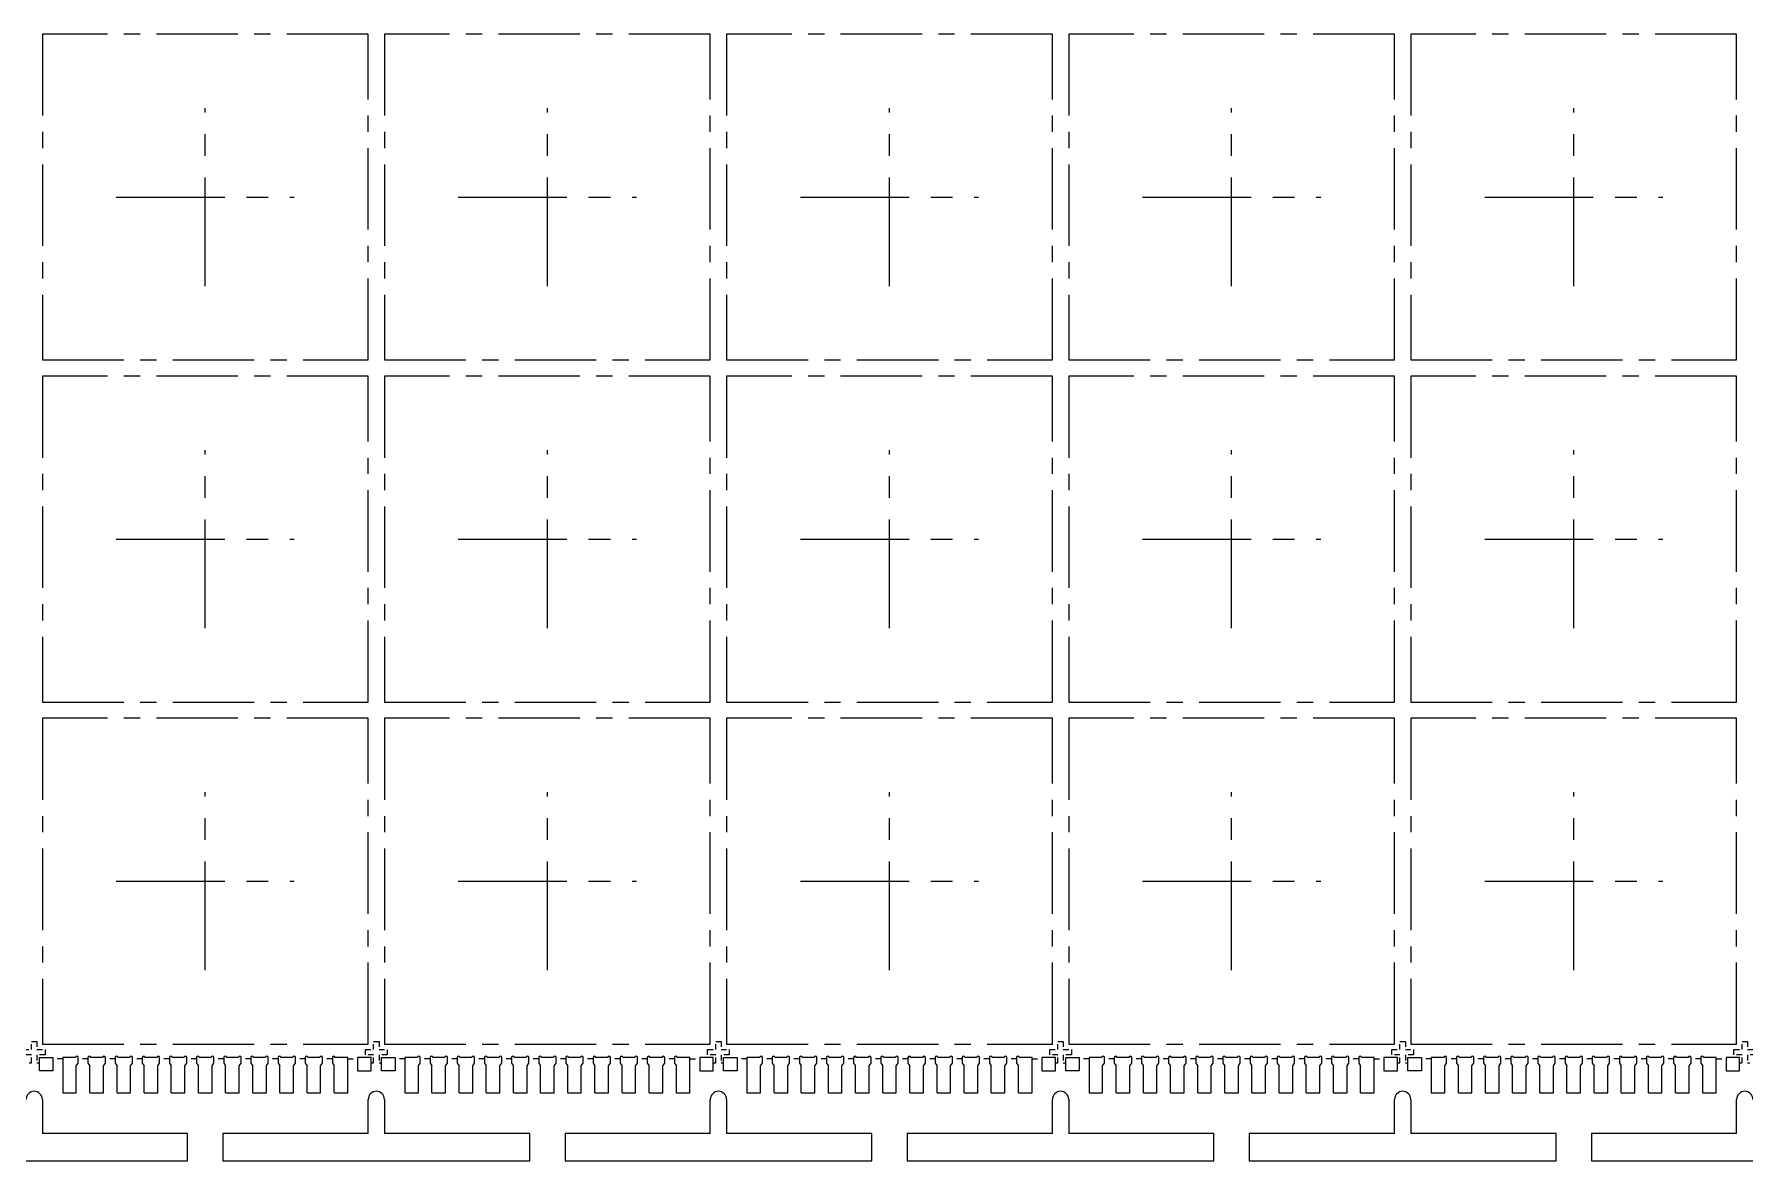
# Model space of a CAD drawing. Header units: millimetres. Extents: x 586 to 984, y 385 to 645.
# Drawn here: x 679.63 to 711.13, y 529.49 to 550.24 of the extents above; entities that cross this region are included whole.
import ezdxf

# ---------------------------------------------------------------- set-up
doc = ezdxf.new("R2010")
doc.units = ezdxf.units.MM
doc.linetypes.add('CENTER', pattern=[2, 1.25, -0.25, 0.25, -0.25])
doc.linetypes.add('HIDDEN', pattern=[0.375, 0.25, -0.125])
for name, color, linetype in [('1', 7, 'Continuous'), ('1D', 4, 'Continuous'), ('center', 1, 'Continuous'), ('LFBOT', 4, 'Continuous'), ('LFTOP', 7, 'Continuous'), ('PKG', 2, 'Continuous')]:
    doc.layers.add(name, color=color, linetype=linetype)

msp = doc.modelspace()

# ---------------------------------------------------------------- linework, layer by layer
at = {"layer": '1', "ltscale": 10}
for p, q in [((679.7784, 530.6169, -0.0958), (679.7784, 529.9869, -0.0958)), ((685.7784, 529.9869, -0.0958), (685.7784, 530.6169, -0.0958)), ((686.0784, 530.6169, -0.0958), (686.0784, 529.9869, -0.0958)), ((692.0784, 529.9869, -0.0958), (692.0784, 530.6169, -0.0958)), ((692.3784, 530.6169, -0.0958), (692.3784, 529.9869, -0.0958)), ((698.3784, 529.9869, -0.0958), (698.3784, 530.6169, -0.0958)), ((698.6784, 530.6169, -0.0958), (698.6784, 529.9869, -0.0958)), ((704.6784, 529.9869, -0.0958), (704.6784, 530.6169, -0.0958)), ((704.9784, 530.6169, -0.0958), (704.9784, 529.9869, -0.0958)), ((710.9784, 529.9869, -0.0958), (710.9784, 530.6169, -0.0958)), ((682.4534, 529.9869, -0.0958), (679.7784, 529.9869, -0.0958)), ((682.4534, 529.4869, -0.0958), (682.4534, 529.9869, -0.0958)), ((685.7784, 529.9869, -0.0958), (683.1034, 529.9869, -0.0958)), ((683.1034, 529.9869, -0.0958), (683.1034, 529.4869, -0.0958)), ((688.7534, 529.9869, -0.0958), (686.0784, 529.9869, -0.0958)), ((688.7534, 529.4869, -0.0958), (688.7534, 529.9869, -0.0958)), ((692.0784, 529.9869, -0.0958), (689.4034, 529.9869, -0.0958)), ((689.4034, 529.9869, -0.0958), (689.4034, 529.4869, -0.0958)), ((695.0534, 529.9869, -0.0958), (692.3784, 529.9869, -0.0958)), ((695.0534, 529.4869, -0.0958), (695.0534, 529.9869, -0.0958)), ((698.3784, 529.9869, -0.0958), (695.7034, 529.9869, -0.0958)), ((695.7034, 529.9869, -0.0958), (695.7034, 529.4869, -0.0958)), ((701.3534, 529.9869, -0.0958), (698.6784, 529.9869, -0.0958)), ((701.3534, 529.4869, -0.0958), (701.3534, 529.9869, -0.0958)), ((704.6784, 529.9869, -0.0958), (702.0034, 529.9869, -0.0958)), ((702.0034, 529.9869, -0.0958), (702.0034, 529.4869, -0.0958)), ((707.6534, 529.9869, -0.0958), (704.9784, 529.9869, -0.0958)), ((707.6534, 529.4869, -0.0958), (707.6534, 529.9869, -0.0958)), ((710.9784, 529.9869, -0.0958), (708.3034, 529.9869, -0.0958)), ((708.3034, 529.9869, -0.0958), (708.3034, 529.4869, -0.0958)), ((676.8034, 529.4869, -0.0958), (682.4534, 529.4869, -0.0958)), ((683.1034, 529.4869, -0.0958), (688.7534, 529.4869, -0.0958)), ((689.4034, 529.4869, -0.0958), (695.0534, 529.4869, -0.0958)), ((695.7034, 529.4869, -0.0958), (701.3534, 529.4869, -0.0958)), ((702.0034, 529.4869, -0.0958), (707.6534, 529.4869, -0.0958)), ((708.3034, 529.4869, -0.0958), (713.9534, 529.4869, -0.0958))]:
    msp.add_line(p, q, dxfattribs=at)
for centre in [(679.6284, 530.6169, -0.0958), (685.9284, 530.6169, -0.0958), (692.2284, 530.6169, -0.0958), (698.5284, 530.6169, -0.0958), (704.8284, 530.6169, -0.0958), (711.1284, 530.6169, -0.0958)]:
    msp.add_arc(centre, 0.15, 0, 180, dxfattribs=at)
at = {"layer": '1D', "linetype": 'HIDDEN', "lineweight": 0, "ltscale": 0.25, "elevation": -0.0958}
for points in [[(679.5334, 531.2919), (679.5784, 531.2919), (679.5784, 531.4369), (679.4284, 531.4369), (679.4284, 531.5369), (679.5784, 531.5369), (679.5784, 531.6869), (679.6784, 531.6869), (679.6784, 531.5369), (679.8284, 531.5369), (679.8284, 531.4369), (679.6784, 531.4369), (679.6784, 531.2919), (679.7234, 531.2919)], [(685.8334, 531.2919), (685.8784, 531.2919), (685.8784, 531.4369), (685.7284, 531.4369), (685.7284, 531.5369), (685.8784, 531.5369), (685.8784, 531.6869), (685.9784, 531.6869), (685.9784, 531.5369), (686.1284, 531.5369), (686.1284, 531.4369), (685.9784, 531.4369), (685.9784, 531.2919), (686.0234, 531.2919)], [(692.1334, 531.2919), (692.1784, 531.2919), (692.1784, 531.4369), (692.0284, 531.4369), (692.0284, 531.5369), (692.1784, 531.5369), (692.1784, 531.6869), (692.2784, 531.6869), (692.2784, 531.5369), (692.4284, 531.5369), (692.4284, 531.4369), (692.2784, 531.4369), (692.2784, 531.2919), (692.3234, 531.2919)], [(698.4334, 531.2919), (698.4784, 531.2919), (698.4784, 531.4369), (698.3284, 531.4369), (698.3284, 531.5369), (698.4784, 531.5369), (698.4784, 531.6869), (698.5784, 531.6869), (698.5784, 531.5369), (698.7284, 531.5369), (698.7284, 531.4369), (698.5784, 531.4369), (698.5784, 531.2919), (698.6234, 531.2919)], [(704.7334, 531.2919), (704.7784, 531.2919), (704.7784, 531.4369), (704.6284, 531.4369), (704.6284, 531.5369), (704.7784, 531.5369), (704.7784, 531.6869), (704.8784, 531.6869), (704.8784, 531.5369), (705.0284, 531.5369), (705.0284, 531.4369), (704.8784, 531.4369), (704.8784, 531.2919), (704.9234, 531.2919)], [(711.0334, 531.2919), (711.0784, 531.2919), (711.0784, 531.4369), (710.9284, 531.4369), (710.9284, 531.5369), (711.0784, 531.5369), (711.0784, 531.6869), (711.1784, 531.6869), (711.1784, 531.5369), (711.3284, 531.5369), (711.3284, 531.4369), (711.1784, 531.4369), (711.1784, 531.2919), (711.2234, 531.2919)]]:
    msp.add_lwpolyline(points, dxfattribs=at)
at = {"layer": 'center', "linetype": 'CENTER', "ltscale": 1.6}
for p, q in [((682.7784, 545.5969, -0.0958), (682.7784, 548.8769, -0.0958)), ((689.0784, 545.5969, -0.0958), (689.0784, 548.8769, -0.0958)), ((695.3784, 545.5969, -0.0958), (695.3784, 548.8769, -0.0958)), ((701.6784, 545.5969, -0.0958), (701.6784, 548.8769, -0.0958)), ((707.9784, 545.5969, -0.0958), (707.9784, 548.8769, -0.0958)), ((681.1384, 547.2369, -0.0958), (684.4184, 547.2369, -0.0958)), ((687.4384, 547.2369, -0.0958), (690.7184, 547.2369, -0.0958)), ((693.7384, 547.2369, -0.0958), (697.0184, 547.2369, -0.0958)), ((700.0384, 547.2369, -0.0958), (703.3184, 547.2369, -0.0958)), ((706.3384, 547.2369, -0.0958), (709.6184, 547.2369, -0.0958)), ((682.7784, 539.2969, -0.0958), (682.7784, 542.5769, -0.0958)), ((689.0784, 539.2969, -0.0958), (689.0784, 542.5769, -0.0958)), ((695.3784, 539.2969, -0.0958), (695.3784, 542.5769, -0.0958)), ((701.6784, 539.2969, -0.0958), (701.6784, 542.5769, -0.0958)), ((707.9784, 539.2969, -0.0958), (707.9784, 542.5769, -0.0958)), ((681.1384, 540.9369, -0.0958), (684.4184, 540.9369, -0.0958)), ((687.4384, 540.9369, -0.0958), (690.7184, 540.9369, -0.0958)), ((693.7384, 540.9369, -0.0958), (697.0184, 540.9369, -0.0958)), ((700.0384, 540.9369, -0.0958), (703.3184, 540.9369, -0.0958)), ((706.3384, 540.9369, -0.0958), (709.6184, 540.9369, -0.0958)), ((682.7784, 532.9969, -0.0958), (682.7784, 536.2769, -0.0958)), ((689.0784, 532.9969, -0.0958), (689.0784, 536.2769, -0.0958)), ((695.3784, 532.9969, -0.0958), (695.3784, 536.2769, -0.0958)), ((701.6784, 532.9969, -0.0958), (701.6784, 536.2769, -0.0958)), ((707.9784, 532.9969, -0.0958), (707.9784, 536.2769, -0.0958)), ((681.1384, 534.6369, -0.0958), (684.4184, 534.6369, -0.0958)), ((687.4384, 534.6369, -0.0958), (690.7184, 534.6369, -0.0958)), ((693.7384, 534.6369, -0.0958), (697.0184, 534.6369, -0.0958)), ((700.0384, 534.6369, -0.0958), (703.3184, 534.6369, -0.0958)), ((706.3384, 534.6369, -0.0958), (709.6184, 534.6369, -0.0958))]:
    msp.add_line(p, q, dxfattribs=at)
at = {"layer": 'LFBOT', "linetype": 'HIDDEN', "lineweight": 5, "ltscale": 0.3}
for p, q in [((680.1534, 531.3669, -0.0958), (679.9734, 531.3669, -0.0958)), ((680.6184, 531.3669, -0.0958), (680.4384, 531.3669, -0.0958)), ((681.1184, 531.3669, -0.0958), (680.9384, 531.3669, -0.0958)), ((681.6184, 531.3669, -0.0958), (681.4384, 531.3669, -0.0958)), ((682.1184, 531.3669, -0.0958), (681.9384, 531.3669, -0.0958)), ((682.6184, 531.3669, -0.0958), (682.4384, 531.3669, -0.0958)), ((683.1184, 531.3669, -0.0958), (682.9384, 531.3669, -0.0958)), ((683.6184, 531.3669, -0.0958), (683.4384, 531.3669, -0.0958)), ((684.1184, 531.3669, -0.0958), (683.9384, 531.3669, -0.0958)), ((684.6184, 531.3669, -0.0958), (684.4384, 531.3669, -0.0958)), ((685.1184, 531.3669, -0.0958), (684.9384, 531.3669, -0.0958)), ((685.4034, 531.3669, -0.0958), (685.5834, 531.3669, -0.0958)), ((686.4534, 531.3669, -0.0958), (686.2734, 531.3669, -0.0958)), ((686.9184, 531.3669, -0.0958), (686.7384, 531.3669, -0.0958)), ((687.4184, 531.3669, -0.0958), (687.2384, 531.3669, -0.0958)), ((687.9184, 531.3669, -0.0958), (687.7384, 531.3669, -0.0958)), ((688.4184, 531.3669, -0.0958), (688.2384, 531.3669, -0.0958)), ((688.9184, 531.3669, -0.0958), (688.7384, 531.3669, -0.0958)), ((689.4184, 531.3669, -0.0958), (689.2384, 531.3669, -0.0958)), ((689.9184, 531.3669, -0.0958), (689.7384, 531.3669, -0.0958)), ((690.4184, 531.3669, -0.0958), (690.2384, 531.3669, -0.0958)), ((690.9184, 531.3669, -0.0958), (690.7384, 531.3669, -0.0958)), ((691.4184, 531.3669, -0.0958), (691.2384, 531.3669, -0.0958)), ((691.7034, 531.3669, -0.0958), (691.8834, 531.3669, -0.0958)), ((692.7534, 531.3669, -0.0958), (692.5734, 531.3669, -0.0958)), ((693.2184, 531.3669, -0.0958), (693.0384, 531.3669, -0.0958)), ((693.7184, 531.3669, -0.0958), (693.5384, 531.3669, -0.0958)), ((694.2184, 531.3669, -0.0958), (694.0384, 531.3669, -0.0958)), ((694.7184, 531.3669, -0.0958), (694.5384, 531.3669, -0.0958)), ((695.2184, 531.3669, -0.0958), (695.0384, 531.3669, -0.0958)), ((695.7184, 531.3669, -0.0958), (695.5384, 531.3669, -0.0958)), ((696.2184, 531.3669, -0.0958), (696.0384, 531.3669, -0.0958)), ((696.7184, 531.3669, -0.0958), (696.5384, 531.3669, -0.0958)), ((697.2184, 531.3669, -0.0958), (697.0384, 531.3669, -0.0958)), ((697.7184, 531.3669, -0.0958), (697.5384, 531.3669, -0.0958)), ((698.0034, 531.3669, -0.0958), (698.1834, 531.3669, -0.0958)), ((699.0534, 531.3669, -0.0958), (698.8734, 531.3669, -0.0958)), ((699.5184, 531.3669, -0.0958), (699.3384, 531.3669, -0.0958)), ((700.0184, 531.3669, -0.0958), (699.8384, 531.3669, -0.0958)), ((700.5184, 531.3669, -0.0958), (700.3384, 531.3669, -0.0958)), ((701.0184, 531.3669, -0.0958), (700.8384, 531.3669, -0.0958)), ((701.5184, 531.3669, -0.0958), (701.3384, 531.3669, -0.0958)), ((702.0184, 531.3669, -0.0958), (701.8384, 531.3669, -0.0958)), ((702.5184, 531.3669, -0.0958), (702.3384, 531.3669, -0.0958)), ((703.0184, 531.3669, -0.0958), (702.8384, 531.3669, -0.0958)), ((703.5184, 531.3669, -0.0958), (703.3384, 531.3669, -0.0958)), ((704.0184, 531.3669, -0.0958), (703.8384, 531.3669, -0.0958)), ((704.3034, 531.3669, -0.0958), (704.4834, 531.3669, -0.0958)), ((705.3534, 531.3669, -0.0958), (705.1734, 531.3669, -0.0958)), ((705.8184, 531.3669, -0.0958), (705.6384, 531.3669, -0.0958)), ((706.3184, 531.3669, -0.0958), (706.1384, 531.3669, -0.0958)), ((706.8184, 531.3669, -0.0958), (706.6384, 531.3669, -0.0958)), ((707.3184, 531.3669, -0.0958), (707.1384, 531.3669, -0.0958)), ((707.8184, 531.3669, -0.0958), (707.6384, 531.3669, -0.0958)), ((708.3184, 531.3669, -0.0958), (708.1384, 531.3669, -0.0958)), ((708.8184, 531.3669, -0.0958), (708.6384, 531.3669, -0.0958)), ((709.3184, 531.3669, -0.0958), (709.1384, 531.3669, -0.0958)), ((709.8184, 531.3669, -0.0958), (709.6384, 531.3669, -0.0958)), ((710.3184, 531.3669, -0.0958), (710.1384, 531.3669, -0.0958)), ((710.6034, 531.3669, -0.0958), (710.7834, 531.3669, -0.0958))]:
    msp.add_line(p, q, dxfattribs=at)
at = {"layer": 'LFTOP', "color": 7}
for p, q in [((680.3884, 531.3919, -0.0958), (680.1534, 531.3919, -0.0958)), ((680.1534, 531.3919, -0.0958), (680.1534, 530.7369, -0.0958)), ((680.4034, 531.2369, -0.0958), (680.4384, 531.2869, -0.0958)), ((680.4034, 530.7369, -0.0958), (680.4034, 531.2369, -0.0958)), ((680.4384, 531.2869, -0.0958), (680.4384, 531.3919, -0.0958)), ((680.6184, 531.3919, -0.0958), (680.6184, 531.2869, -0.0958)), ((680.6184, 531.2869, -0.0958), (680.6534, 531.2369, -0.0958)), ((680.6534, 530.7369, -0.0958), (680.6534, 531.2369, -0.0958)), ((680.8884, 531.3919, -0.0958), (680.6684, 531.3919, -0.0958)), ((680.9034, 531.2369, -0.0958), (680.9384, 531.2869, -0.0958)), ((680.9034, 530.7369, -0.0958), (680.9034, 531.2369, -0.0958)), ((680.9384, 531.2869, -0.0958), (680.9384, 531.3919, -0.0958)), ((681.1184, 531.3919, -0.0958), (681.1184, 531.2869, -0.0958)), ((681.1184, 531.2869, -0.0958), (681.1534, 531.2369, -0.0958)), ((681.1534, 530.7369, -0.0958), (681.1534, 531.2369, -0.0958)), ((681.3884, 531.3919, -0.0958), (681.1684, 531.3919, -0.0958)), ((681.4034, 531.2369, -0.0958), (681.4384, 531.2869, -0.0958)), ((681.4034, 530.7369, -0.0958), (681.4034, 531.2369, -0.0958)), ((681.4384, 531.2869, -0.0958), (681.4384, 531.3919, -0.0958)), ((681.6184, 531.3919, -0.0958), (681.6184, 531.2869, -0.0958)), ((681.6184, 531.2869, -0.0958), (681.6534, 531.2369, -0.0958)), ((681.6534, 530.7369, -0.0958), (681.6534, 531.2369, -0.0958)), ((681.8884, 531.3919, -0.0958), (681.6684, 531.3919, -0.0958)), ((681.9034, 531.2369, -0.0958), (681.9384, 531.2869, -0.0958)), ((681.9034, 530.7369, -0.0958), (681.9034, 531.2369, -0.0958)), ((681.9384, 531.2869, -0.0958), (681.9384, 531.3919, -0.0958)), ((682.1184, 531.3919, -0.0958), (682.1184, 531.2869, -0.0958)), ((682.1184, 531.2869, -0.0958), (682.1534, 531.2369, -0.0958)), ((682.1534, 530.7369, -0.0958), (682.1534, 531.2369, -0.0958)), ((682.3884, 531.3919, -0.0958), (682.1684, 531.3919, -0.0958)), ((682.4034, 531.2369, -0.0958), (682.4384, 531.2869, -0.0958)), ((682.4034, 530.7369, -0.0958), (682.4034, 531.2369, -0.0958)), ((682.4384, 531.2869, -0.0958), (682.4384, 531.3919, -0.0958)), ((682.6184, 531.3919, -0.0958), (682.6184, 531.2869, -0.0958)), ((682.6184, 531.2869, -0.0958), (682.6534, 531.2369, -0.0958)), ((682.6534, 530.7369, -0.0958), (682.6534, 531.2369, -0.0958)), ((682.8884, 531.3919, -0.0958), (682.6684, 531.3919, -0.0958)), ((682.9034, 531.2369, -0.0958), (682.9384, 531.2869, -0.0958)), ((682.9034, 530.7369, -0.0958), (682.9034, 531.2369, -0.0958)), ((682.9384, 531.2869, -0.0958), (682.9384, 531.3919, -0.0958)), ((683.1184, 531.3919, -0.0958), (683.1184, 531.2869, -0.0958)), ((683.1184, 531.2869, -0.0958), (683.1534, 531.2369, -0.0958)), ((683.1534, 530.7369, -0.0958), (683.1534, 531.2369, -0.0958)), ((683.3884, 531.3919, -0.0958), (683.1684, 531.3919, -0.0958)), ((683.4034, 531.2369, -0.0958), (683.4384, 531.2869, -0.0958)), ((683.4034, 530.7369, -0.0958), (683.4034, 531.2369, -0.0958)), ((683.4384, 531.2869, -0.0958), (683.4384, 531.3919, -0.0958)), ((683.6184, 531.3919, -0.0958), (683.6184, 531.2869, -0.0958)), ((683.6184, 531.2869, -0.0958), (683.6534, 531.2369, -0.0958)), ((683.6534, 530.7369, -0.0958), (683.6534, 531.2369, -0.0958)), ((683.8884, 531.3919, -0.0958), (683.6684, 531.3919, -0.0958)), ((683.9034, 531.2369, -0.0958), (683.9384, 531.2869, -0.0958)), ((683.9034, 530.7369, -0.0958), (683.9034, 531.2369, -0.0958)), ((683.9384, 531.2869, -0.0958), (683.9384, 531.3919, -0.0958)), ((684.1184, 531.3919, -0.0958), (684.1184, 531.2869, -0.0958)), ((684.1184, 531.2869, -0.0958), (684.1534, 531.2369, -0.0958)), ((684.1534, 530.7369, -0.0958), (684.1534, 531.2369, -0.0958)), ((684.3884, 531.3919, -0.0958), (684.1684, 531.3919, -0.0958)), ((684.4034, 531.2369, -0.0958), (684.4384, 531.2869, -0.0958)), ((684.4034, 530.7369, -0.0958), (684.4034, 531.2369, -0.0958)), ((684.4384, 531.2869, -0.0958), (684.4384, 531.3919, -0.0958)), ((684.6184, 531.3919, -0.0958), (684.6184, 531.2869, -0.0958)), ((684.6184, 531.2869, -0.0958), (684.6534, 531.2369, -0.0958)), ((684.6534, 530.7369, -0.0958), (684.6534, 531.2369, -0.0958)), ((684.8884, 531.3919, -0.0958), (684.6684, 531.3919, -0.0958)), ((684.9034, 531.2369, -0.0958), (684.9384, 531.2869, -0.0958)), ((684.9034, 530.7369, -0.0958), (684.9034, 531.2369, -0.0958)), ((684.9384, 531.2869, -0.0958), (684.9384, 531.3919, -0.0958)), ((685.1184, 531.3919, -0.0958), (685.1184, 531.2869, -0.0958)), ((685.1184, 531.2869, -0.0958), (685.1534, 531.2369, -0.0958)), ((685.1534, 530.7369, -0.0958), (685.1534, 531.2369, -0.0958)), ((685.4034, 531.3919, -0.0958), (685.1684, 531.3919, -0.0958)), ((685.4034, 530.7369, -0.0958), (685.4034, 531.3919, -0.0958)), ((686.6884, 531.3919, -0.0958), (686.4534, 531.3919, -0.0958)), ((686.4534, 531.3919, -0.0958), (686.4534, 530.7369, -0.0958)), ((686.7034, 531.2369, -0.0958), (686.7384, 531.2869, -0.0958)), ((686.7034, 530.7369, -0.0958), (686.7034, 531.2369, -0.0958)), ((686.7384, 531.2869, -0.0958), (686.7384, 531.3919, -0.0958)), ((686.9184, 531.3919, -0.0958), (686.9184, 531.2869, -0.0958)), ((686.9184, 531.2869, -0.0958), (686.9534, 531.2369, -0.0958)), ((686.9534, 530.7369, -0.0958), (686.9534, 531.2369, -0.0958)), ((687.1884, 531.3919, -0.0958), (686.9684, 531.3919, -0.0958)), ((687.2034, 531.2369, -0.0958), (687.2384, 531.2869, -0.0958)), ((687.2034, 530.7369, -0.0958), (687.2034, 531.2369, -0.0958)), ((687.2384, 531.2869, -0.0958), (687.2384, 531.3919, -0.0958)), ((687.4184, 531.3919, -0.0958), (687.4184, 531.2869, -0.0958)), ((687.4184, 531.2869, -0.0958), (687.4534, 531.2369, -0.0958)), ((687.4534, 530.7369, -0.0958), (687.4534, 531.2369, -0.0958)), ((687.6884, 531.3919, -0.0958), (687.4684, 531.3919, -0.0958)), ((687.7034, 531.2369, -0.0958), (687.7384, 531.2869, -0.0958)), ((687.7034, 530.7369, -0.0958), (687.7034, 531.2369, -0.0958)), ((687.7384, 531.2869, -0.0958), (687.7384, 531.3919, -0.0958)), ((687.9184, 531.3919, -0.0958), (687.9184, 531.2869, -0.0958)), ((687.9184, 531.2869, -0.0958), (687.9534, 531.2369, -0.0958)), ((687.9534, 530.7369, -0.0958), (687.9534, 531.2369, -0.0958)), ((688.1884, 531.3919, -0.0958), (687.9684, 531.3919, -0.0958)), ((688.2034, 531.2369, -0.0958), (688.2384, 531.2869, -0.0958)), ((688.2034, 530.7369, -0.0958), (688.2034, 531.2369, -0.0958)), ((688.2384, 531.2869, -0.0958), (688.2384, 531.3919, -0.0958)), ((688.4184, 531.3919, -0.0958), (688.4184, 531.2869, -0.0958)), ((688.4184, 531.2869, -0.0958), (688.4534, 531.2369, -0.0958)), ((688.4534, 530.7369, -0.0958), (688.4534, 531.2369, -0.0958)), ((688.6884, 531.3919, -0.0958), (688.4684, 531.3919, -0.0958)), ((688.7034, 531.2369, -0.0958), (688.7384, 531.2869, -0.0958)), ((688.7034, 530.7369, -0.0958), (688.7034, 531.2369, -0.0958)), ((688.7384, 531.2869, -0.0958), (688.7384, 531.3919, -0.0958)), ((688.9184, 531.3919, -0.0958), (688.9184, 531.2869, -0.0958)), ((688.9184, 531.2869, -0.0958), (688.9534, 531.2369, -0.0958)), ((688.9534, 530.7369, -0.0958), (688.9534, 531.2369, -0.0958)), ((689.1884, 531.3919, -0.0958), (688.9684, 531.3919, -0.0958)), ((689.2034, 531.2369, -0.0958), (689.2384, 531.2869, -0.0958)), ((689.2034, 530.7369, -0.0958), (689.2034, 531.2369, -0.0958)), ((689.2384, 531.2869, -0.0958), (689.2384, 531.3919, -0.0958)), ((689.4184, 531.3919, -0.0958), (689.4184, 531.2869, -0.0958)), ((689.4184, 531.2869, -0.0958), (689.4534, 531.2369, -0.0958)), ((689.4534, 530.7369, -0.0958), (689.4534, 531.2369, -0.0958)), ((689.6884, 531.3919, -0.0958), (689.4684, 531.3919, -0.0958)), ((689.7034, 531.2369, -0.0958), (689.7384, 531.2869, -0.0958)), ((689.7034, 530.7369, -0.0958), (689.7034, 531.2369, -0.0958)), ((689.7384, 531.2869, -0.0958), (689.7384, 531.3919, -0.0958)), ((689.9184, 531.3919, -0.0958), (689.9184, 531.2869, -0.0958)), ((689.9184, 531.2869, -0.0958), (689.9534, 531.2369, -0.0958)), ((689.9534, 530.7369, -0.0958), (689.9534, 531.2369, -0.0958)), ((690.1884, 531.3919, -0.0958), (689.9684, 531.3919, -0.0958)), ((690.2034, 531.2369, -0.0958), (690.2384, 531.2869, -0.0958)), ((690.2034, 530.7369, -0.0958), (690.2034, 531.2369, -0.0958)), ((690.2384, 531.2869, -0.0958), (690.2384, 531.3919, -0.0958)), ((690.4184, 531.3919, -0.0958), (690.4184, 531.2869, -0.0958)), ((690.4184, 531.2869, -0.0958), (690.4534, 531.2369, -0.0958)), ((690.4534, 530.7369, -0.0958), (690.4534, 531.2369, -0.0958)), ((690.6884, 531.3919, -0.0958), (690.4684, 531.3919, -0.0958)), ((690.7034, 531.2369, -0.0958), (690.7384, 531.2869, -0.0958)), ((690.7034, 530.7369, -0.0958), (690.7034, 531.2369, -0.0958)), ((690.7384, 531.2869, -0.0958), (690.7384, 531.3919, -0.0958)), ((690.9184, 531.3919, -0.0958), (690.9184, 531.2869, -0.0958)), ((690.9184, 531.2869, -0.0958), (690.9534, 531.2369, -0.0958)), ((690.9534, 530.7369, -0.0958), (690.9534, 531.2369, -0.0958)), ((691.1884, 531.3919, -0.0958), (690.9684, 531.3919, -0.0958)), ((691.2034, 531.2369, -0.0958), (691.2384, 531.2869, -0.0958)), ((691.2034, 530.7369, -0.0958), (691.2034, 531.2369, -0.0958)), ((691.2384, 531.2869, -0.0958), (691.2384, 531.3919, -0.0958)), ((691.4184, 531.3919, -0.0958), (691.4184, 531.2869, -0.0958)), ((691.4184, 531.2869, -0.0958), (691.4534, 531.2369, -0.0958)), ((691.4534, 530.7369, -0.0958), (691.4534, 531.2369, -0.0958)), ((691.7034, 531.3919, -0.0958), (691.4684, 531.3919, -0.0958)), ((691.7034, 530.7369, -0.0958), (691.7034, 531.3919, -0.0958)), ((692.9884, 531.3919, -0.0958), (692.7534, 531.3919, -0.0958)), ((692.7534, 531.3919, -0.0958), (692.7534, 530.7369, -0.0958)), ((693.0034, 531.2369, -0.0958), (693.0384, 531.2869, -0.0958)), ((693.0034, 530.7369, -0.0958), (693.0034, 531.2369, -0.0958)), ((693.0384, 531.2869, -0.0958), (693.0384, 531.3919, -0.0958)), ((693.2184, 531.3919, -0.0958), (693.2184, 531.2869, -0.0958)), ((693.2184, 531.2869, -0.0958), (693.2534, 531.2369, -0.0958)), ((693.2534, 530.7369, -0.0958), (693.2534, 531.2369, -0.0958)), ((693.4884, 531.3919, -0.0958), (693.2684, 531.3919, -0.0958)), ((693.5034, 531.2369, -0.0958), (693.5384, 531.2869, -0.0958)), ((693.5034, 530.7369, -0.0958), (693.5034, 531.2369, -0.0958)), ((693.5384, 531.2869, -0.0958), (693.5384, 531.3919, -0.0958)), ((693.7184, 531.3919, -0.0958), (693.7184, 531.2869, -0.0958)), ((693.7184, 531.2869, -0.0958), (693.7534, 531.2369, -0.0958)), ((693.7534, 530.7369, -0.0958), (693.7534, 531.2369, -0.0958)), ((693.9884, 531.3919, -0.0958), (693.7684, 531.3919, -0.0958)), ((694.0034, 531.2369, -0.0958), (694.0384, 531.2869, -0.0958)), ((694.0034, 530.7369, -0.0958), (694.0034, 531.2369, -0.0958)), ((694.0384, 531.2869, -0.0958), (694.0384, 531.3919, -0.0958)), ((694.2184, 531.3919, -0.0958), (694.2184, 531.2869, -0.0958)), ((694.2184, 531.2869, -0.0958), (694.2534, 531.2369, -0.0958)), ((694.2534, 530.7369, -0.0958), (694.2534, 531.2369, -0.0958)), ((694.4884, 531.3919, -0.0958), (694.2684, 531.3919, -0.0958)), ((694.5034, 531.2369, -0.0958), (694.5384, 531.2869, -0.0958)), ((694.5034, 530.7369, -0.0958), (694.5034, 531.2369, -0.0958)), ((694.5384, 531.2869, -0.0958), (694.5384, 531.3919, -0.0958)), ((694.7184, 531.3919, -0.0958), (694.7184, 531.2869, -0.0958)), ((694.7184, 531.2869, -0.0958), (694.7534, 531.2369, -0.0958)), ((694.7534, 530.7369, -0.0958), (694.7534, 531.2369, -0.0958)), ((694.9884, 531.3919, -0.0958), (694.7684, 531.3919, -0.0958)), ((695.0034, 531.2369, -0.0958), (695.0384, 531.2869, -0.0958)), ((695.0034, 530.7369, -0.0958), (695.0034, 531.2369, -0.0958)), ((695.0384, 531.2869, -0.0958), (695.0384, 531.3919, -0.0958)), ((695.2184, 531.3919, -0.0958), (695.2184, 531.2869, -0.0958)), ((695.2184, 531.2869, -0.0958), (695.2534, 531.2369, -0.0958)), ((695.2534, 530.7369, -0.0958), (695.2534, 531.2369, -0.0958)), ((695.4884, 531.3919, -0.0958), (695.2684, 531.3919, -0.0958)), ((695.5034, 531.2369, -0.0958), (695.5384, 531.2869, -0.0958)), ((695.5034, 530.7369, -0.0958), (695.5034, 531.2369, -0.0958)), ((695.5384, 531.2869, -0.0958), (695.5384, 531.3919, -0.0958)), ((695.7184, 531.3919, -0.0958), (695.7184, 531.2869, -0.0958)), ((695.7184, 531.2869, -0.0958), (695.7534, 531.2369, -0.0958)), ((695.7534, 530.7369, -0.0958), (695.7534, 531.2369, -0.0958)), ((695.9884, 531.3919, -0.0958), (695.7684, 531.3919, -0.0958)), ((696.0034, 531.2369, -0.0958), (696.0384, 531.2869, -0.0958)), ((696.0034, 530.7369, -0.0958), (696.0034, 531.2369, -0.0958)), ((696.0384, 531.2869, -0.0958), (696.0384, 531.3919, -0.0958)), ((696.2184, 531.3919, -0.0958), (696.2184, 531.2869, -0.0958)), ((696.2184, 531.2869, -0.0958), (696.2534, 531.2369, -0.0958)), ((696.2534, 530.7369, -0.0958), (696.2534, 531.2369, -0.0958)), ((696.4884, 531.3919, -0.0958), (696.2684, 531.3919, -0.0958)), ((696.5034, 531.2369, -0.0958), (696.5384, 531.2869, -0.0958)), ((696.5034, 530.7369, -0.0958), (696.5034, 531.2369, -0.0958)), ((696.5384, 531.2869, -0.0958), (696.5384, 531.3919, -0.0958)), ((696.7184, 531.3919, -0.0958), (696.7184, 531.2869, -0.0958)), ((696.7184, 531.2869, -0.0958), (696.7534, 531.2369, -0.0958)), ((696.7534, 530.7369, -0.0958), (696.7534, 531.2369, -0.0958)), ((696.9884, 531.3919, -0.0958), (696.7684, 531.3919, -0.0958)), ((697.0034, 531.2369, -0.0958), (697.0384, 531.2869, -0.0958)), ((697.0034, 530.7369, -0.0958), (697.0034, 531.2369, -0.0958)), ((697.0384, 531.2869, -0.0958), (697.0384, 531.3919, -0.0958)), ((697.2184, 531.3919, -0.0958), (697.2184, 531.2869, -0.0958)), ((697.2184, 531.2869, -0.0958), (697.2534, 531.2369, -0.0958)), ((697.2534, 530.7369, -0.0958), (697.2534, 531.2369, -0.0958)), ((697.4884, 531.3919, -0.0958), (697.2684, 531.3919, -0.0958)), ((697.5034, 531.2369, -0.0958), (697.5384, 531.2869, -0.0958)), ((697.5034, 530.7369, -0.0958), (697.5034, 531.2369, -0.0958)), ((697.5384, 531.2869, -0.0958), (697.5384, 531.3919, -0.0958)), ((697.7184, 531.3919, -0.0958), (697.7184, 531.2869, -0.0958)), ((697.7184, 531.2869, -0.0958), (697.7534, 531.2369, -0.0958)), ((697.7534, 530.7369, -0.0958), (697.7534, 531.2369, -0.0958)), ((698.0034, 531.3919, -0.0958), (697.7684, 531.3919, -0.0958)), ((698.0034, 530.7369, -0.0958), (698.0034, 531.3919, -0.0958)), ((699.2884, 531.3919, -0.0958), (699.0534, 531.3919, -0.0958)), ((699.0534, 531.3919, -0.0958), (699.0534, 530.7369, -0.0958)), ((699.3034, 531.2369, -0.0958), (699.3384, 531.2869, -0.0958)), ((699.3034, 530.7369, -0.0958), (699.3034, 531.2369, -0.0958)), ((699.3384, 531.2869, -0.0958), (699.3384, 531.3919, -0.0958)), ((699.5184, 531.3919, -0.0958), (699.5184, 531.2869, -0.0958)), ((699.5184, 531.2869, -0.0958), (699.5534, 531.2369, -0.0958)), ((699.5534, 530.7369, -0.0958), (699.5534, 531.2369, -0.0958)), ((699.7884, 531.3919, -0.0958), (699.5684, 531.3919, -0.0958)), ((699.8034, 531.2369, -0.0958), (699.8384, 531.2869, -0.0958)), ((699.8034, 530.7369, -0.0958), (699.8034, 531.2369, -0.0958)), ((699.8384, 531.2869, -0.0958), (699.8384, 531.3919, -0.0958)), ((700.0184, 531.3919, -0.0958), (700.0184, 531.2869, -0.0958)), ((700.0184, 531.2869, -0.0958), (700.0534, 531.2369, -0.0958)), ((700.0534, 530.7369, -0.0958), (700.0534, 531.2369, -0.0958)), ((700.2884, 531.3919, -0.0958), (700.0684, 531.3919, -0.0958)), ((700.3034, 531.2369, -0.0958), (700.3384, 531.2869, -0.0958)), ((700.3034, 530.7369, -0.0958), (700.3034, 531.2369, -0.0958)), ((700.3384, 531.2869, -0.0958), (700.3384, 531.3919, -0.0958)), ((700.5184, 531.3919, -0.0958), (700.5184, 531.2869, -0.0958)), ((700.5184, 531.2869, -0.0958), (700.5534, 531.2369, -0.0958)), ((700.5534, 530.7369, -0.0958), (700.5534, 531.2369, -0.0958)), ((700.7884, 531.3919, -0.0958), (700.5684, 531.3919, -0.0958)), ((700.8034, 531.2369, -0.0958), (700.8384, 531.2869, -0.0958)), ((700.8034, 530.7369, -0.0958), (700.8034, 531.2369, -0.0958)), ((700.8384, 531.2869, -0.0958), (700.8384, 531.3919, -0.0958)), ((701.0184, 531.3919, -0.0958), (701.0184, 531.2869, -0.0958)), ((701.0184, 531.2869, -0.0958), (701.0534, 531.2369, -0.0958)), ((701.0534, 530.7369, -0.0958), (701.0534, 531.2369, -0.0958)), ((701.2884, 531.3919, -0.0958), (701.0684, 531.3919, -0.0958)), ((701.3034, 531.2369, -0.0958), (701.3384, 531.2869, -0.0958)), ((701.3034, 530.7369, -0.0958), (701.3034, 531.2369, -0.0958)), ((701.3384, 531.2869, -0.0958), (701.3384, 531.3919, -0.0958)), ((701.5184, 531.3919, -0.0958), (701.5184, 531.2869, -0.0958)), ((701.5184, 531.2869, -0.0958), (701.5534, 531.2369, -0.0958)), ((701.5534, 530.7369, -0.0958), (701.5534, 531.2369, -0.0958)), ((701.7884, 531.3919, -0.0958), (701.5684, 531.3919, -0.0958)), ((701.8034, 531.2369, -0.0958), (701.8384, 531.2869, -0.0958)), ((701.8034, 530.7369, -0.0958), (701.8034, 531.2369, -0.0958)), ((701.8384, 531.2869, -0.0958), (701.8384, 531.3919, -0.0958)), ((702.0184, 531.3919, -0.0958), (702.0184, 531.2869, -0.0958)), ((702.0184, 531.2869, -0.0958), (702.0534, 531.2369, -0.0958)), ((702.0534, 530.7369, -0.0958), (702.0534, 531.2369, -0.0958)), ((702.2884, 531.3919, -0.0958), (702.0684, 531.3919, -0.0958)), ((702.3034, 531.2369, -0.0958), (702.3384, 531.2869, -0.0958)), ((702.3034, 530.7369, -0.0958), (702.3034, 531.2369, -0.0958)), ((702.3384, 531.2869, -0.0958), (702.3384, 531.3919, -0.0958)), ((702.5184, 531.3919, -0.0958), (702.5184, 531.2869, -0.0958)), ((702.5184, 531.2869, -0.0958), (702.5534, 531.2369, -0.0958)), ((702.5534, 530.7369, -0.0958), (702.5534, 531.2369, -0.0958)), ((702.7884, 531.3919, -0.0958), (702.5684, 531.3919, -0.0958)), ((702.8034, 531.2369, -0.0958), (702.8384, 531.2869, -0.0958)), ((702.8034, 530.7369, -0.0958), (702.8034, 531.2369, -0.0958)), ((702.8384, 531.2869, -0.0958), (702.8384, 531.3919, -0.0958)), ((703.0184, 531.3919, -0.0958), (703.0184, 531.2869, -0.0958)), ((703.0184, 531.2869, -0.0958), (703.0534, 531.2369, -0.0958)), ((703.0534, 530.7369, -0.0958), (703.0534, 531.2369, -0.0958)), ((703.2884, 531.3919, -0.0958), (703.0684, 531.3919, -0.0958)), ((703.3034, 531.2369, -0.0958), (703.3384, 531.2869, -0.0958)), ((703.3034, 530.7369, -0.0958), (703.3034, 531.2369, -0.0958)), ((703.3384, 531.2869, -0.0958), (703.3384, 531.3919, -0.0958)), ((703.5184, 531.3919, -0.0958), (703.5184, 531.2869, -0.0958)), ((703.5184, 531.2869, -0.0958), (703.5534, 531.2369, -0.0958)), ((703.5534, 530.7369, -0.0958), (703.5534, 531.2369, -0.0958)), ((703.7884, 531.3919, -0.0958), (703.5684, 531.3919, -0.0958)), ((703.8034, 531.2369, -0.0958), (703.8384, 531.2869, -0.0958)), ((703.8034, 530.7369, -0.0958), (703.8034, 531.2369, -0.0958)), ((703.8384, 531.2869, -0.0958), (703.8384, 531.3919, -0.0958)), ((704.0184, 531.3919, -0.0958), (704.0184, 531.2869, -0.0958)), ((704.0184, 531.2869, -0.0958), (704.0534, 531.2369, -0.0958)), ((704.0534, 530.7369, -0.0958), (704.0534, 531.2369, -0.0958)), ((704.3034, 531.3919, -0.0958), (704.0684, 531.3919, -0.0958)), ((704.3034, 530.7369, -0.0958), (704.3034, 531.3919, -0.0958)), ((705.5884, 531.3919, -0.0958), (705.3534, 531.3919, -0.0958)), ((705.3534, 531.3919, -0.0958), (705.3534, 530.7369, -0.0958)), ((705.6034, 531.2369, -0.0958), (705.6384, 531.2869, -0.0958)), ((705.6034, 530.7369, -0.0958), (705.6034, 531.2369, -0.0958)), ((705.6384, 531.2869, -0.0958), (705.6384, 531.3919, -0.0958)), ((705.8184, 531.3919, -0.0958), (705.8184, 531.2869, -0.0958)), ((705.8184, 531.2869, -0.0958), (705.8534, 531.2369, -0.0958)), ((705.8534, 530.7369, -0.0958), (705.8534, 531.2369, -0.0958)), ((706.0884, 531.3919, -0.0958), (705.8684, 531.3919, -0.0958)), ((706.1034, 531.2369, -0.0958), (706.1384, 531.2869, -0.0958)), ((706.1034, 530.7369, -0.0958), (706.1034, 531.2369, -0.0958)), ((706.1384, 531.2869, -0.0958), (706.1384, 531.3919, -0.0958)), ((706.3184, 531.3919, -0.0958), (706.3184, 531.2869, -0.0958)), ((706.3184, 531.2869, -0.0958), (706.3534, 531.2369, -0.0958)), ((706.3534, 530.7369, -0.0958), (706.3534, 531.2369, -0.0958)), ((706.5884, 531.3919, -0.0958), (706.3684, 531.3919, -0.0958)), ((706.6034, 531.2369, -0.0958), (706.6384, 531.2869, -0.0958)), ((706.6034, 530.7369, -0.0958), (706.6034, 531.2369, -0.0958)), ((706.6384, 531.2869, -0.0958), (706.6384, 531.3919, -0.0958)), ((706.8184, 531.3919, -0.0958), (706.8184, 531.2869, -0.0958)), ((706.8184, 531.2869, -0.0958), (706.8534, 531.2369, -0.0958)), ((706.8534, 530.7369, -0.0958), (706.8534, 531.2369, -0.0958)), ((707.0884, 531.3919, -0.0958), (706.8684, 531.3919, -0.0958)), ((707.1034, 531.2369, -0.0958), (707.1384, 531.2869, -0.0958)), ((707.1034, 530.7369, -0.0958), (707.1034, 531.2369, -0.0958)), ((707.1384, 531.2869, -0.0958), (707.1384, 531.3919, -0.0958)), ((707.3184, 531.3919, -0.0958), (707.3184, 531.2869, -0.0958)), ((707.3184, 531.2869, -0.0958), (707.3534, 531.2369, -0.0958)), ((707.3534, 530.7369, -0.0958), (707.3534, 531.2369, -0.0958)), ((707.5884, 531.3919, -0.0958), (707.3684, 531.3919, -0.0958)), ((707.6034, 531.2369, -0.0958), (707.6384, 531.2869, -0.0958)), ((707.6034, 530.7369, -0.0958), (707.6034, 531.2369, -0.0958)), ((707.6384, 531.2869, -0.0958), (707.6384, 531.3919, -0.0958)), ((707.8184, 531.3919, -0.0958), (707.8184, 531.2869, -0.0958)), ((707.8184, 531.2869, -0.0958), (707.8534, 531.2369, -0.0958)), ((707.8534, 530.7369, -0.0958), (707.8534, 531.2369, -0.0958)), ((708.0884, 531.3919, -0.0958), (707.8684, 531.3919, -0.0958)), ((708.1034, 531.2369, -0.0958), (708.1384, 531.2869, -0.0958)), ((708.1034, 530.7369, -0.0958), (708.1034, 531.2369, -0.0958)), ((708.1384, 531.2869, -0.0958), (708.1384, 531.3919, -0.0958)), ((708.3184, 531.3919, -0.0958), (708.3184, 531.2869, -0.0958)), ((708.3184, 531.2869, -0.0958), (708.3534, 531.2369, -0.0958)), ((708.3534, 530.7369, -0.0958), (708.3534, 531.2369, -0.0958)), ((708.5884, 531.3919, -0.0958), (708.3684, 531.3919, -0.0958)), ((708.6034, 531.2369, -0.0958), (708.6384, 531.2869, -0.0958)), ((708.6034, 530.7369, -0.0958), (708.6034, 531.2369, -0.0958)), ((708.6384, 531.2869, -0.0958), (708.6384, 531.3919, -0.0958)), ((708.8184, 531.3919, -0.0958), (708.8184, 531.2869, -0.0958)), ((708.8184, 531.2869, -0.0958), (708.8534, 531.2369, -0.0958)), ((708.8534, 530.7369, -0.0958), (708.8534, 531.2369, -0.0958)), ((709.0884, 531.3919, -0.0958), (708.8684, 531.3919, -0.0958)), ((709.1034, 531.2369, -0.0958), (709.1384, 531.2869, -0.0958)), ((709.1034, 530.7369, -0.0958), (709.1034, 531.2369, -0.0958)), ((709.1384, 531.2869, -0.0958), (709.1384, 531.3919, -0.0958)), ((709.3184, 531.3919, -0.0958), (709.3184, 531.2869, -0.0958)), ((709.3184, 531.2869, -0.0958), (709.3534, 531.2369, -0.0958)), ((709.3534, 530.7369, -0.0958), (709.3534, 531.2369, -0.0958)), ((709.5884, 531.3919, -0.0958), (709.3684, 531.3919, -0.0958)), ((709.6034, 531.2369, -0.0958), (709.6384, 531.2869, -0.0958)), ((709.6034, 530.7369, -0.0958), (709.6034, 531.2369, -0.0958)), ((709.6384, 531.2869, -0.0958), (709.6384, 531.3919, -0.0958)), ((709.8184, 531.3919, -0.0958), (709.8184, 531.2869, -0.0958)), ((709.8184, 531.2869, -0.0958), (709.8534, 531.2369, -0.0958)), ((709.8534, 530.7369, -0.0958), (709.8534, 531.2369, -0.0958)), ((710.0884, 531.3919, -0.0958), (709.8684, 531.3919, -0.0958)), ((710.1034, 531.2369, -0.0958), (710.1384, 531.2869, -0.0958)), ((710.1034, 530.7369, -0.0958), (710.1034, 531.2369, -0.0958)), ((710.1384, 531.2869, -0.0958), (710.1384, 531.3919, -0.0958)), ((710.3184, 531.3919, -0.0958), (710.3184, 531.2869, -0.0958)), ((710.3184, 531.2869, -0.0958), (710.3534, 531.2369, -0.0958)), ((710.3534, 530.7369, -0.0958), (710.3534, 531.2369, -0.0958)), ((710.6034, 531.3919, -0.0958), (710.3684, 531.3919, -0.0958)), ((710.6034, 530.7369, -0.0958), (710.6034, 531.3919, -0.0958))]:
    msp.add_line(p, q, dxfattribs=at)
at = {"layer": 'LFTOP'}
for p, q in [((680.1534, 530.7369, -0.0958), (680.4034, 530.7369, -0.0958)), ((680.6534, 530.7369, -0.0958), (680.9034, 530.7369, -0.0958)), ((681.1534, 530.7369, -0.0958), (681.4034, 530.7369, -0.0958)), ((681.6534, 530.7369, -0.0958), (681.9034, 530.7369, -0.0958)), ((682.1534, 530.7369, -0.0958), (682.4034, 530.7369, -0.0958)), ((682.6534, 530.7369, -0.0958), (682.9034, 530.7369, -0.0958)), ((683.1534, 530.7369, -0.0958), (683.4034, 530.7369, -0.0958)), ((683.6534, 530.7369, -0.0958), (683.9034, 530.7369, -0.0958)), ((684.1534, 530.7369, -0.0958), (684.4034, 530.7369, -0.0958)), ((684.6534, 530.7369, -0.0958), (684.9034, 530.7369, -0.0958)), ((685.1534, 530.7369, -0.0958), (685.4034, 530.7369, -0.0958)), ((686.4534, 530.7369, -0.0958), (686.7034, 530.7369, -0.0958)), ((686.9534, 530.7369, -0.0958), (687.2034, 530.7369, -0.0958)), ((687.4534, 530.7369, -0.0958), (687.7034, 530.7369, -0.0958)), ((687.9534, 530.7369, -0.0958), (688.2034, 530.7369, -0.0958)), ((688.4534, 530.7369, -0.0958), (688.7034, 530.7369, -0.0958)), ((688.9534, 530.7369, -0.0958), (689.2034, 530.7369, -0.0958)), ((689.4534, 530.7369, -0.0958), (689.7034, 530.7369, -0.0958)), ((689.9534, 530.7369, -0.0958), (690.2034, 530.7369, -0.0958)), ((690.4534, 530.7369, -0.0958), (690.7034, 530.7369, -0.0958)), ((690.9534, 530.7369, -0.0958), (691.2034, 530.7369, -0.0958)), ((691.4534, 530.7369, -0.0958), (691.7034, 530.7369, -0.0958)), ((692.7534, 530.7369, -0.0958), (693.0034, 530.7369, -0.0958)), ((693.2534, 530.7369, -0.0958), (693.5034, 530.7369, -0.0958)), ((693.7534, 530.7369, -0.0958), (694.0034, 530.7369, -0.0958)), ((694.2534, 530.7369, -0.0958), (694.5034, 530.7369, -0.0958)), ((694.7534, 530.7369, -0.0958), (695.0034, 530.7369, -0.0958)), ((695.2534, 530.7369, -0.0958), (695.5034, 530.7369, -0.0958)), ((695.7534, 530.7369, -0.0958), (696.0034, 530.7369, -0.0958)), ((696.2534, 530.7369, -0.0958), (696.5034, 530.7369, -0.0958)), ((696.7534, 530.7369, -0.0958), (697.0034, 530.7369, -0.0958)), ((697.2534, 530.7369, -0.0958), (697.5034, 530.7369, -0.0958)), ((697.7534, 530.7369, -0.0958), (698.0034, 530.7369, -0.0958)), ((699.0534, 530.7369, -0.0958), (699.3034, 530.7369, -0.0958)), ((699.5534, 530.7369, -0.0958), (699.8034, 530.7369, -0.0958)), ((700.0534, 530.7369, -0.0958), (700.3034, 530.7369, -0.0958)), ((700.5534, 530.7369, -0.0958), (700.8034, 530.7369, -0.0958)), ((701.0534, 530.7369, -0.0958), (701.3034, 530.7369, -0.0958)), ((701.5534, 530.7369, -0.0958), (701.8034, 530.7369, -0.0958)), ((702.0534, 530.7369, -0.0958), (702.3034, 530.7369, -0.0958)), ((702.5534, 530.7369, -0.0958), (702.8034, 530.7369, -0.0958)), ((703.0534, 530.7369, -0.0958), (703.3034, 530.7369, -0.0958)), ((703.5534, 530.7369, -0.0958), (703.8034, 530.7369, -0.0958)), ((704.0534, 530.7369, -0.0958), (704.3034, 530.7369, -0.0958)), ((705.3534, 530.7369, -0.0958), (705.6034, 530.7369, -0.0958)), ((705.8534, 530.7369, -0.0958), (706.1034, 530.7369, -0.0958)), ((706.3534, 530.7369, -0.0958), (706.6034, 530.7369, -0.0958)), ((706.8534, 530.7369, -0.0958), (707.1034, 530.7369, -0.0958)), ((707.3534, 530.7369, -0.0958), (707.6034, 530.7369, -0.0958)), ((707.8534, 530.7369, -0.0958), (708.1034, 530.7369, -0.0958)), ((708.3534, 530.7369, -0.0958), (708.6034, 530.7369, -0.0958)), ((708.8534, 530.7369, -0.0958), (709.1034, 530.7369, -0.0958)), ((709.3534, 530.7369, -0.0958), (709.6034, 530.7369, -0.0958)), ((709.8534, 530.7369, -0.0958), (710.1034, 530.7369, -0.0958)), ((710.3534, 530.7369, -0.0958), (710.6034, 530.7369, -0.0958))]:
    msp.add_line(p, q, dxfattribs=at)
at = {"layer": 'LFTOP', "color": 7, "elevation": -0.0958}
for points in [[(679.7234, 531.3919), (679.9734, 531.3919), (679.9734, 531.1419), (679.7234, 531.1419)], [(685.8334, 531.3919), (685.5834, 531.3919), (685.5834, 531.1419), (685.8334, 531.1419)], [(686.0234, 531.3919), (686.2734, 531.3919), (686.2734, 531.1419), (686.0234, 531.1419)], [(692.1334, 531.3919), (691.8834, 531.3919), (691.8834, 531.1419), (692.1334, 531.1419)], [(692.3234, 531.3919), (692.5734, 531.3919), (692.5734, 531.1419), (692.3234, 531.1419)], [(698.4334, 531.3919), (698.1834, 531.3919), (698.1834, 531.1419), (698.4334, 531.1419)], [(698.6234, 531.3919), (698.8734, 531.3919), (698.8734, 531.1419), (698.6234, 531.1419)], [(704.7334, 531.3919), (704.4834, 531.3919), (704.4834, 531.1419), (704.7334, 531.1419)], [(704.9234, 531.3919), (705.1734, 531.3919), (705.1734, 531.1419), (704.9234, 531.1419)], [(711.0334, 531.3919), (710.7834, 531.3919), (710.7834, 531.1419), (711.0334, 531.1419)]]:
    msp.add_lwpolyline(points, close=True, dxfattribs=at)
at = {"layer": 'LFTOP', "color": 7}
for centre in [(680.4134, 531.3919, -0.0958), (680.6434, 531.3919, -0.0958), (680.9134, 531.3919, -0.0958), (681.1434, 531.3919, -0.0958), (681.4134, 531.3919, -0.0958), (681.6434, 531.3919, -0.0958), (681.9134, 531.3919, -0.0958), (682.1434, 531.3919, -0.0958), (682.4134, 531.3919, -0.0958), (682.6434, 531.3919, -0.0958), (682.9134, 531.3919, -0.0958), (683.1434, 531.3919, -0.0958), (683.4134, 531.3919, -0.0958), (683.6434, 531.3919, -0.0958), (683.9134, 531.3919, -0.0958), (684.1434, 531.3919, -0.0958), (684.4134, 531.3919, -0.0958), (684.6434, 531.3919, -0.0958), (684.9134, 531.3919, -0.0958), (685.1434, 531.3919, -0.0958), (686.7134, 531.3919, -0.0958), (686.9434, 531.3919, -0.0958), (687.2134, 531.3919, -0.0958), (687.4434, 531.3919, -0.0958), (687.7134, 531.3919, -0.0958), (687.9434, 531.3919, -0.0958), (688.2134, 531.3919, -0.0958), (688.4434, 531.3919, -0.0958), (688.7134, 531.3919, -0.0958), (688.9434, 531.3919, -0.0958), (689.2134, 531.3919, -0.0958), (689.4434, 531.3919, -0.0958), (689.7134, 531.3919, -0.0958), (689.9434, 531.3919, -0.0958), (690.2134, 531.3919, -0.0958), (690.4434, 531.3919, -0.0958), (690.7134, 531.3919, -0.0958), (690.9434, 531.3919, -0.0958), (691.2134, 531.3919, -0.0958), (691.4434, 531.3919, -0.0958), (693.0134, 531.3919, -0.0958), (693.2434, 531.3919, -0.0958), (693.5134, 531.3919, -0.0958), (693.7434, 531.3919, -0.0958), (694.0134, 531.3919, -0.0958), (694.2434, 531.3919, -0.0958), (694.5134, 531.3919, -0.0958), (694.7434, 531.3919, -0.0958), (695.0134, 531.3919, -0.0958), (695.2434, 531.3919, -0.0958), (695.5134, 531.3919, -0.0958), (695.7434, 531.3919, -0.0958), (696.0134, 531.3919, -0.0958), (696.2434, 531.3919, -0.0958), (696.5134, 531.3919, -0.0958), (696.7434, 531.3919, -0.0958), (697.0134, 531.3919, -0.0958), (697.2434, 531.3919, -0.0958), (697.5134, 531.3919, -0.0958), (697.7434, 531.3919, -0.0958), (699.3134, 531.3919, -0.0958), (699.5434, 531.3919, -0.0958), (699.8134, 531.3919, -0.0958), (700.0434, 531.3919, -0.0958), (700.3134, 531.3919, -0.0958), (700.5434, 531.3919, -0.0958), (700.8134, 531.3919, -0.0958), (701.0434, 531.3919, -0.0958), (701.3134, 531.3919, -0.0958), (701.5434, 531.3919, -0.0958), (701.8134, 531.3919, -0.0958), (702.0434, 531.3919, -0.0958), (702.3134, 531.3919, -0.0958), (702.5434, 531.3919, -0.0958), (702.8134, 531.3919, -0.0958), (703.0434, 531.3919, -0.0958), (703.3134, 531.3919, -0.0958), (703.5434, 531.3919, -0.0958), (703.8134, 531.3919, -0.0958), (704.0434, 531.3919, -0.0958), (705.6134, 531.3919, -0.0958), (705.8434, 531.3919, -0.0958), (706.1134, 531.3919, -0.0958), (706.3434, 531.3919, -0.0958), (706.6134, 531.3919, -0.0958), (706.8434, 531.3919, -0.0958), (707.1134, 531.3919, -0.0958), (707.3434, 531.3919, -0.0958), (707.6134, 531.3919, -0.0958), (707.8434, 531.3919, -0.0958), (708.1134, 531.3919, -0.0958), (708.3434, 531.3919, -0.0958), (708.6134, 531.3919, -0.0958), (708.8434, 531.3919, -0.0958), (709.1134, 531.3919, -0.0958), (709.3434, 531.3919, -0.0958), (709.6134, 531.3919, -0.0958), (709.8434, 531.3919, -0.0958), (710.1134, 531.3919, -0.0958), (710.3434, 531.3919, -0.0958)]:
    msp.add_arc(centre, 0.025, 0, 180, dxfattribs=at)
at = {"layer": 'PKG', "color": 2, "linetype": 'CENTER', "ltscale": 1.2}
for p, q in [((685.7784, 550.2369, -0.0958), (679.7784, 550.2369, -0.0958)), ((679.7784, 550.2369, -0.0958), (679.7784, 544.2369, -0.0958)), ((685.7784, 544.2369, -0.0958), (685.7784, 550.2369, -0.0958)), ((692.0784, 550.2369, -0.0958), (686.0784, 550.2369, -0.0958)), ((686.0784, 550.2369, -0.0958), (686.0784, 544.2369, -0.0958)), ((692.0784, 544.2369, -0.0958), (692.0784, 550.2369, -0.0958)), ((698.3784, 550.2369, -0.0958), (692.3784, 550.2369, -0.0958)), ((692.3784, 550.2369, -0.0958), (692.3784, 544.2369, -0.0958)), ((698.3784, 544.2369, -0.0958), (698.3784, 550.2369, -0.0958)), ((704.6784, 550.2369, -0.0958), (698.6784, 550.2369, -0.0958)), ((698.6784, 550.2369, -0.0958), (698.6784, 544.2369, -0.0958)), ((704.6784, 544.2369, -0.0958), (704.6784, 550.2369, -0.0958)), ((710.9784, 550.2369, -0.0958), (704.9784, 550.2369, -0.0958)), ((704.9784, 550.2369, -0.0958), (704.9784, 544.2369, -0.0958)), ((710.9784, 544.2369, -0.0958), (710.9784, 550.2369, -0.0958)), ((679.7784, 544.2369, -0.0958), (685.7784, 544.2369, -0.0958)), ((686.0784, 544.2369, -0.0958), (692.0784, 544.2369, -0.0958)), ((692.3784, 544.2369, -0.0958), (698.3784, 544.2369, -0.0958)), ((698.6784, 544.2369, -0.0958), (704.6784, 544.2369, -0.0958)), ((704.9784, 544.2369, -0.0958), (710.9784, 544.2369, -0.0958)), ((685.7784, 543.9369, -0.0958), (679.7784, 543.9369, -0.0958)), ((679.7784, 543.9369, -0.0958), (679.7784, 537.9369, -0.0958)), ((685.7784, 537.9369, -0.0958), (685.7784, 543.9369, -0.0958)), ((692.0784, 543.9369, -0.0958), (686.0784, 543.9369, -0.0958)), ((686.0784, 543.9369, -0.0958), (686.0784, 537.9369, -0.0958)), ((692.0784, 537.9369, -0.0958), (692.0784, 543.9369, -0.0958)), ((698.3784, 543.9369, -0.0958), (692.3784, 543.9369, -0.0958)), ((692.3784, 543.9369, -0.0958), (692.3784, 537.9369, -0.0958)), ((698.3784, 537.9369, -0.0958), (698.3784, 543.9369, -0.0958)), ((704.6784, 543.9369, -0.0958), (698.6784, 543.9369, -0.0958)), ((698.6784, 543.9369, -0.0958), (698.6784, 537.9369, -0.0958)), ((704.6784, 537.9369, -0.0958), (704.6784, 543.9369, -0.0958)), ((710.9784, 543.9369, -0.0958), (704.9784, 543.9369, -0.0958)), ((704.9784, 543.9369, -0.0958), (704.9784, 537.9369, -0.0958)), ((710.9784, 537.9369, -0.0958), (710.9784, 543.9369, -0.0958)), ((679.7784, 537.9369, -0.0958), (685.7784, 537.9369, -0.0958)), ((686.0784, 537.9369, -0.0958), (692.0784, 537.9369, -0.0958)), ((692.3784, 537.9369, -0.0958), (698.3784, 537.9369, -0.0958)), ((698.6784, 537.9369, -0.0958), (704.6784, 537.9369, -0.0958)), ((704.9784, 537.9369, -0.0958), (710.9784, 537.9369, -0.0958)), ((685.7784, 537.6369, -0.0958), (679.7784, 537.6369, -0.0958)), ((679.7784, 537.6369, -0.0958), (679.7784, 531.6369, -0.0958)), ((685.7784, 531.6369, -0.0958), (685.7784, 537.6369, -0.0958)), ((692.0784, 537.6369, -0.0958), (686.0784, 537.6369, -0.0958)), ((686.0784, 537.6369, -0.0958), (686.0784, 531.6369, -0.0958)), ((692.0784, 531.6369, -0.0958), (692.0784, 537.6369, -0.0958)), ((698.3784, 537.6369, -0.0958), (692.3784, 537.6369, -0.0958)), ((692.3784, 537.6369, -0.0958), (692.3784, 531.6369, -0.0958)), ((698.3784, 531.6369, -0.0958), (698.3784, 537.6369, -0.0958)), ((704.6784, 537.6369, -0.0958), (698.6784, 537.6369, -0.0958)), ((698.6784, 537.6369, -0.0958), (698.6784, 531.6369, -0.0958)), ((704.6784, 531.6369, -0.0958), (704.6784, 537.6369, -0.0958)), ((710.9784, 537.6369, -0.0958), (704.9784, 537.6369, -0.0958)), ((704.9784, 537.6369, -0.0958), (704.9784, 531.6369, -0.0958)), ((710.9784, 531.6369, -0.0958), (710.9784, 537.6369, -0.0958)), ((679.7784, 531.6369, -0.0958), (685.7784, 531.6369, -0.0958)), ((686.0784, 531.6369, -0.0958), (692.0784, 531.6369, -0.0958)), ((692.3784, 531.6369, -0.0958), (698.3784, 531.6369, -0.0958)), ((698.6784, 531.6369, -0.0958), (704.6784, 531.6369, -0.0958)), ((704.9784, 531.6369, -0.0958), (710.9784, 531.6369, -0.0958))]:
    msp.add_line(p, q, dxfattribs=at)

doc.saveas('drawing.dxf')
